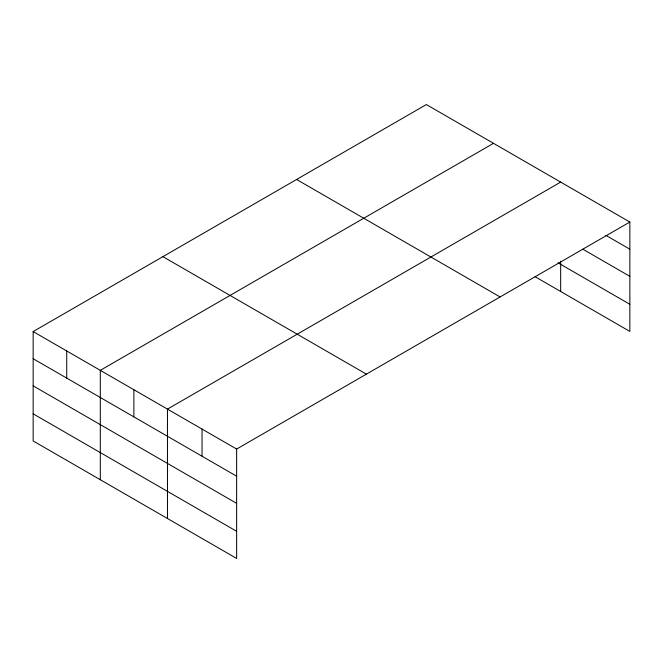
<?xml version="1.0" encoding="UTF-8"?>
<svg xmlns="http://www.w3.org/2000/svg" width="663" height="663" viewBox="0 0 663 663"><rect width="100%" height="100%" fill="white"/><g stroke="black" fill="none" stroke-linecap="round" stroke-linejoin="round"><path stroke-width="0.99" d="M629.85 222.047L426.359 104.555L33.15 331.575L33.15 440.953L236.641 558.445L236.641 449.058L629.85 222.047L629.85 331.425L535.041 276.686M493.512 143.332L100.304 370.344L100.304 479.722M560.666 182.101L167.457 409.112L167.457 518.499M605.899 235.365L629.85 249.197M582.835 249.189L629.85 276.33M558.014 262.813L629.85 304.292M296.601 179.474L500.093 296.958M162.907 256.656L366.399 374.147M33.15 331.575L236.641 449.058M33.15 358.724L236.641 476.208M33.15 385.858L236.641 503.35M33.15 413.82L236.641 531.303M560.666 261.239L560.666 291.48M202.049 429.085L202.049 456.235M133.876 389.728L133.876 416.878M66.723 350.959L66.723 378.109"/></g></svg>
